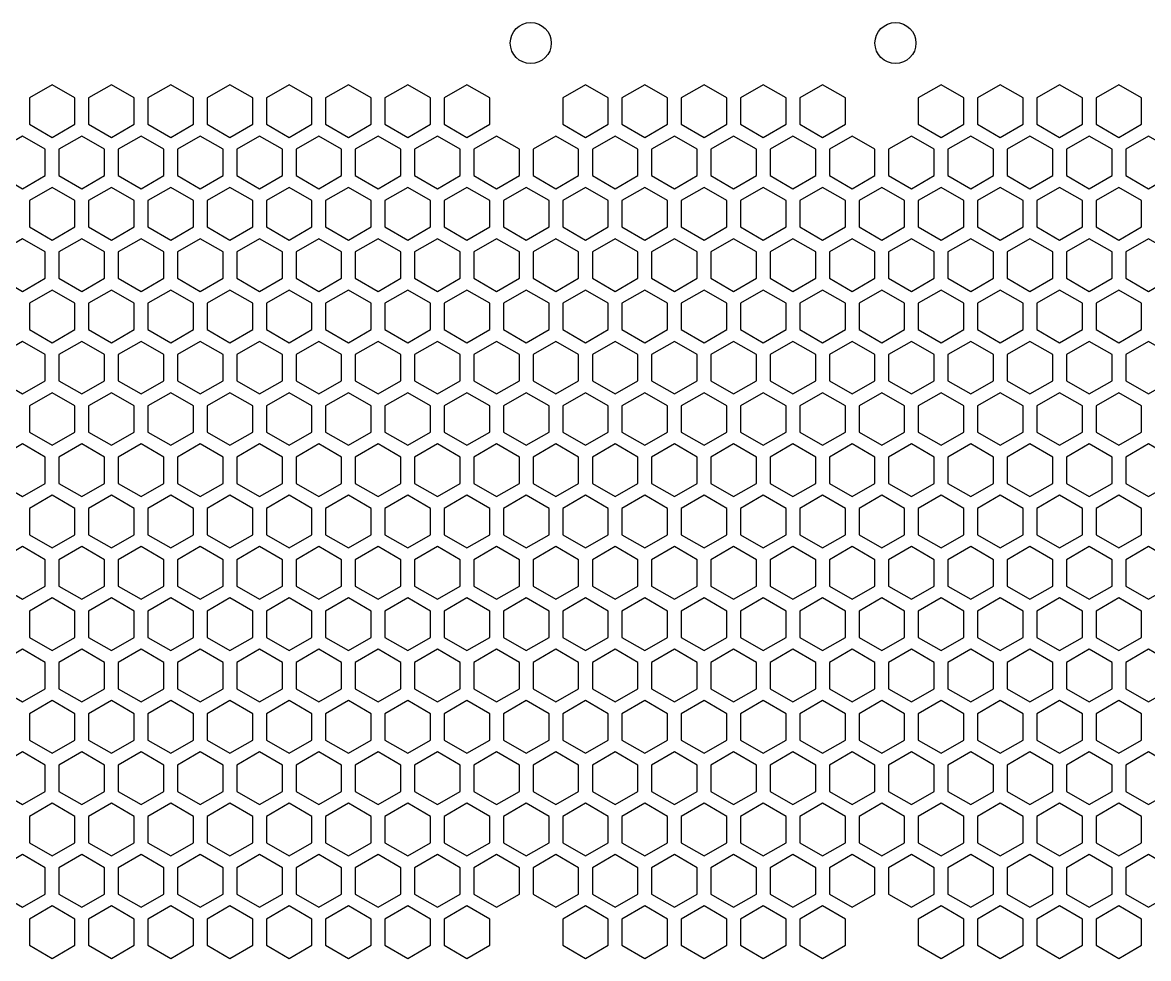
# Model space of a CAD drawing. Header units: millimetres. Extents: x 0 to 500, y 0 to 571.
# Drawn here: x 246.8 to 370.2, y 107.6 to 210.2 of the extents above; entities that cross this region are included whole.
import ezdxf

# ---------------------------------------------------------------- set-up
doc = ezdxf.new("R2010")
doc.units = ezdxf.units.MM
doc.layers.add('CUT', color=1, linetype='CONTINUOUS')

msp = doc.modelspace()

# ---------------------------------------------------------------- linework, layer by layer
at = {"layer": 'CUT'}
for points in [[(252.5, 201.9767), (250, 203.4201), (247.5, 201.9767), (247.5, 199.0899), (250, 197.6466), (252.5, 199.0899)], [(259, 201.9767), (256.5, 203.4201), (254, 201.9767), (254, 199.0899), (256.5, 197.6466), (259, 199.0899)], [(265.5, 201.9767), (263, 203.4201), (260.5, 201.9767), (260.5, 199.0899), (263, 197.6466), (265.5, 199.0899)], [(272, 201.9767), (269.5, 203.4201), (267, 201.9767), (267, 199.0899), (269.5, 197.6466), (272, 199.0899)], [(278.5, 201.9767), (276, 203.4201), (273.5, 201.9767), (273.5, 199.0899), (276, 197.6466), (278.5, 199.0899)], [(285, 201.9767), (282.5, 203.4201), (280, 201.9767), (280, 199.0899), (282.5, 197.6466), (285, 199.0899)], [(291.5, 201.9767), (289, 203.4201), (286.5, 201.9767), (286.5, 199.0899), (289, 197.6466), (291.5, 199.0899)], [(298, 201.9767), (295.5, 203.4201), (293, 201.9767), (293, 199.0899), (295.5, 197.6466), (298, 199.0899)], [(311, 201.9767), (308.5, 203.4201), (306, 201.9767), (306, 199.0899), (308.5, 197.6466), (311, 199.0899)], [(317.5, 201.9767), (315, 203.4201), (312.5, 201.9767), (312.5, 199.0899), (315, 197.6466), (317.5, 199.0899)], [(324, 201.9767), (321.5, 203.4201), (319, 201.9767), (319, 199.0899), (321.5, 197.6466), (324, 199.0899)], [(330.5, 201.9767), (328, 203.4201), (325.5, 201.9767), (325.5, 199.0899), (328, 197.6466), (330.5, 199.0899)], [(337, 201.9767), (334.5, 203.4201), (332, 201.9767), (332, 199.0899), (334.5, 197.6466), (337, 199.0899)], [(350, 201.9767), (347.5, 203.4201), (345, 201.9767), (345, 199.0899), (347.5, 197.6466), (350, 199.0899)], [(356.5, 201.9767), (354, 203.4201), (351.5, 201.9767), (351.5, 199.0899), (354, 197.6466), (356.5, 199.0899)], [(363, 201.9767), (360.5, 203.4201), (358, 201.9767), (358, 199.0899), (360.5, 197.6466), (363, 199.0899)], [(369.5, 201.9767), (367, 203.4201), (364.5, 201.9767), (364.5, 199.0899), (367, 197.6466), (369.5, 199.0899)], [(249.25, 196.3475), (246.75, 197.7909), (244.25, 196.3475), (244.25, 193.4608), (246.75, 192.0174), (249.25, 193.4608)], [(255.75, 196.3475), (253.25, 197.7909), (250.75, 196.3475), (250.75, 193.4608), (253.25, 192.0174), (255.75, 193.4608)], [(262.25, 196.3475), (259.75, 197.7909), (257.25, 196.3475), (257.25, 193.4608), (259.75, 192.0174), (262.25, 193.4608)], [(268.75, 196.3475), (266.25, 197.7909), (263.75, 196.3475), (263.75, 193.4608), (266.25, 192.0174), (268.75, 193.4608)], [(275.25, 196.3475), (272.75, 197.7909), (270.25, 196.3475), (270.25, 193.4608), (272.75, 192.0174), (275.25, 193.4608)], [(281.75, 196.3475), (279.25, 197.7909), (276.75, 196.3475), (276.75, 193.4608), (279.25, 192.0174), (281.75, 193.4608)], [(288.25, 196.3475), (285.75, 197.7909), (283.25, 196.3475), (283.25, 193.4608), (285.75, 192.0174), (288.25, 193.4608)], [(294.75, 196.3475), (292.25, 197.7909), (289.75, 196.3475), (289.75, 193.4608), (292.25, 192.0174), (294.75, 193.4608)], [(301.25, 196.3475), (298.75, 197.7909), (296.25, 196.3475), (296.25, 193.4608), (298.75, 192.0174), (301.25, 193.4608)], [(307.75, 196.3475), (305.25, 197.7909), (302.75, 196.3475), (302.75, 193.4608), (305.25, 192.0174), (307.75, 193.4608)], [(314.25, 196.3475), (311.75, 197.7909), (309.25, 196.3475), (309.25, 193.4608), (311.75, 192.0174), (314.25, 193.4608)], [(320.75, 196.3475), (318.25, 197.7909), (315.75, 196.3475), (315.75, 193.4608), (318.25, 192.0174), (320.75, 193.4608)], [(327.25, 196.3475), (324.75, 197.7909), (322.25, 196.3475), (322.25, 193.4608), (324.75, 192.0174), (327.25, 193.4608)], [(333.75, 196.3475), (331.25, 197.7909), (328.75, 196.3475), (328.75, 193.4608), (331.25, 192.0174), (333.75, 193.4608)], [(340.25, 196.3475), (337.75, 197.7909), (335.25, 196.3475), (335.25, 193.4608), (337.75, 192.0174), (340.25, 193.4608)], [(346.75, 196.3475), (344.25, 197.7909), (341.75, 196.3475), (341.75, 193.4608), (344.25, 192.0174), (346.75, 193.4608)], [(353.25, 196.3475), (350.75, 197.7909), (348.25, 196.3475), (348.25, 193.4608), (350.75, 192.0174), (353.25, 193.4608)], [(359.75, 196.3475), (357.25, 197.7909), (354.75, 196.3475), (354.75, 193.4608), (357.25, 192.0174), (359.75, 193.4608)], [(366.25, 196.3475), (363.75, 197.7909), (361.25, 196.3475), (361.25, 193.4608), (363.75, 192.0174), (366.25, 193.4608)], [(372.75, 196.3475), (370.25, 197.7909), (367.75, 196.3475), (367.75, 193.4608), (370.25, 192.0174), (372.75, 193.4608)], [(252.5, 190.7184), (250, 192.1617), (247.5, 190.7184), (247.5, 187.8316), (250, 186.3882), (252.5, 187.8316)], [(259, 190.7184), (256.5, 192.1617), (254, 190.7184), (254, 187.8316), (256.5, 186.3882), (259, 187.8316)], [(265.5, 190.7184), (263, 192.1617), (260.5, 190.7184), (260.5, 187.8316), (263, 186.3882), (265.5, 187.8316)], [(272, 190.7184), (269.5, 192.1617), (267, 190.7184), (267, 187.8316), (269.5, 186.3882), (272, 187.8316)], [(278.5, 190.7184), (276, 192.1617), (273.5, 190.7184), (273.5, 187.8316), (276, 186.3882), (278.5, 187.8316)], [(285, 190.7184), (282.5, 192.1617), (280, 190.7184), (280, 187.8316), (282.5, 186.3882), (285, 187.8316)], [(291.5, 190.7184), (289, 192.1617), (286.5, 190.7184), (286.5, 187.8316), (289, 186.3882), (291.5, 187.8316)], [(298, 190.7184), (295.5, 192.1617), (293, 190.7184), (293, 187.8316), (295.5, 186.3882), (298, 187.8316)], [(304.5, 190.7184), (302, 192.1617), (299.5, 190.7184), (299.5, 187.8316), (302, 186.3882), (304.5, 187.8316)], [(311, 190.7184), (308.5, 192.1617), (306, 190.7184), (306, 187.8316), (308.5, 186.3882), (311, 187.8316)], [(317.5, 190.7184), (315, 192.1617), (312.5, 190.7184), (312.5, 187.8316), (315, 186.3882), (317.5, 187.8316)], [(324, 190.7184), (321.5, 192.1617), (319, 190.7184), (319, 187.8316), (321.5, 186.3882), (324, 187.8316)], [(330.5, 190.7184), (328, 192.1617), (325.5, 190.7184), (325.5, 187.8316), (328, 186.3882), (330.5, 187.8316)], [(337, 190.7184), (334.5, 192.1617), (332, 190.7184), (332, 187.8316), (334.5, 186.3882), (337, 187.8316)], [(343.5, 190.7184), (341, 192.1617), (338.5, 190.7184), (338.5, 187.8316), (341, 186.3882), (343.5, 187.8316)], [(350, 190.7184), (347.5, 192.1617), (345, 190.7184), (345, 187.8316), (347.5, 186.3882), (350, 187.8316)], [(356.5, 190.7184), (354, 192.1617), (351.5, 190.7184), (351.5, 187.8316), (354, 186.3882), (356.5, 187.8316)], [(363, 190.7184), (360.5, 192.1617), (358, 190.7184), (358, 187.8316), (360.5, 186.3882), (363, 187.8316)], [(369.5, 190.7184), (367, 192.1617), (364.5, 190.7184), (364.5, 187.8316), (367, 186.3882), (369.5, 187.8316)], [(249.25, 185.0892), (246.75, 186.5326), (244.25, 185.0892), (244.25, 182.2024), (246.75, 180.7591), (249.25, 182.2024)], [(255.75, 185.0892), (253.25, 186.5326), (250.75, 185.0892), (250.75, 182.2024), (253.25, 180.7591), (255.75, 182.2024)], [(262.25, 185.0892), (259.75, 186.5326), (257.25, 185.0892), (257.25, 182.2024), (259.75, 180.7591), (262.25, 182.2024)], [(268.75, 185.0892), (266.25, 186.5326), (263.75, 185.0892), (263.75, 182.2024), (266.25, 180.7591), (268.75, 182.2024)], [(275.25, 185.0892), (272.75, 186.5326), (270.25, 185.0892), (270.25, 182.2024), (272.75, 180.7591), (275.25, 182.2024)], [(281.75, 185.0892), (279.25, 186.5326), (276.75, 185.0892), (276.75, 182.2024), (279.25, 180.7591), (281.75, 182.2024)], [(288.25, 185.0892), (285.75, 186.5326), (283.25, 185.0892), (283.25, 182.2024), (285.75, 180.7591), (288.25, 182.2024)], [(294.75, 185.0892), (292.25, 186.5326), (289.75, 185.0892), (289.75, 182.2024), (292.25, 180.7591), (294.75, 182.2024)], [(301.25, 185.0892), (298.75, 186.5326), (296.25, 185.0892), (296.25, 182.2024), (298.75, 180.7591), (301.25, 182.2024)], [(307.75, 185.0892), (305.25, 186.5326), (302.75, 185.0892), (302.75, 182.2024), (305.25, 180.7591), (307.75, 182.2024)], [(314.25, 185.0892), (311.75, 186.5326), (309.25, 185.0892), (309.25, 182.2024), (311.75, 180.7591), (314.25, 182.2024)], [(320.75, 185.0892), (318.25, 186.5326), (315.75, 185.0892), (315.75, 182.2024), (318.25, 180.7591), (320.75, 182.2024)], [(327.25, 185.0892), (324.75, 186.5326), (322.25, 185.0892), (322.25, 182.2024), (324.75, 180.7591), (327.25, 182.2024)], [(333.75, 185.0892), (331.25, 186.5326), (328.75, 185.0892), (328.75, 182.2024), (331.25, 180.7591), (333.75, 182.2024)], [(340.25, 185.0892), (337.75, 186.5326), (335.25, 185.0892), (335.25, 182.2024), (337.75, 180.7591), (340.25, 182.2024)], [(346.75, 185.0892), (344.25, 186.5326), (341.75, 185.0892), (341.75, 182.2024), (344.25, 180.7591), (346.75, 182.2024)], [(353.25, 185.0892), (350.75, 186.5326), (348.25, 185.0892), (348.25, 182.2024), (350.75, 180.7591), (353.25, 182.2024)], [(359.75, 185.0892), (357.25, 186.5326), (354.75, 185.0892), (354.75, 182.2024), (357.25, 180.7591), (359.75, 182.2024)], [(366.25, 185.0892), (363.75, 186.5326), (361.25, 185.0892), (361.25, 182.2024), (363.75, 180.7591), (366.25, 182.2024)], [(372.75, 185.0892), (370.25, 186.5326), (367.75, 185.0892), (367.75, 182.2024), (370.25, 180.7591), (372.75, 182.2024)], [(252.5, 179.46), (250, 180.9034), (247.5, 179.46), (247.5, 176.5733), (250, 175.1299), (252.5, 176.5733)], [(259, 179.46), (256.5, 180.9034), (254, 179.46), (254, 176.5733), (256.5, 175.1299), (259, 176.5733)], [(265.5, 179.46), (263, 180.9034), (260.5, 179.46), (260.5, 176.5733), (263, 175.1299), (265.5, 176.5733)], [(272, 179.46), (269.5, 180.9034), (267, 179.46), (267, 176.5733), (269.5, 175.1299), (272, 176.5733)], [(278.5, 179.46), (276, 180.9034), (273.5, 179.46), (273.5, 176.5733), (276, 175.1299), (278.5, 176.5733)], [(285, 179.46), (282.5, 180.9034), (280, 179.46), (280, 176.5733), (282.5, 175.1299), (285, 176.5733)], [(291.5, 179.46), (289, 180.9034), (286.5, 179.46), (286.5, 176.5733), (289, 175.1299), (291.5, 176.5733)], [(298, 179.46), (295.5, 180.9034), (293, 179.46), (293, 176.5733), (295.5, 175.1299), (298, 176.5733)], [(304.5, 179.46), (302, 180.9034), (299.5, 179.46), (299.5, 176.5733), (302, 175.1299), (304.5, 176.5733)], [(311, 179.46), (308.5, 180.9034), (306, 179.46), (306, 176.5733), (308.5, 175.1299), (311, 176.5733)], [(317.5, 179.46), (315, 180.9034), (312.5, 179.46), (312.5, 176.5733), (315, 175.1299), (317.5, 176.5733)], [(324, 179.46), (321.5, 180.9034), (319, 179.46), (319, 176.5733), (321.5, 175.1299), (324, 176.5733)], [(330.5, 179.46), (328, 180.9034), (325.5, 179.46), (325.5, 176.5733), (328, 175.1299), (330.5, 176.5733)], [(337, 179.46), (334.5, 180.9034), (332, 179.46), (332, 176.5733), (334.5, 175.1299), (337, 176.5733)], [(343.5, 179.46), (341, 180.9034), (338.5, 179.46), (338.5, 176.5733), (341, 175.1299), (343.5, 176.5733)], [(350, 179.46), (347.5, 180.9034), (345, 179.46), (345, 176.5733), (347.5, 175.1299), (350, 176.5733)], [(356.5, 179.46), (354, 180.9034), (351.5, 179.46), (351.5, 176.5733), (354, 175.1299), (356.5, 176.5733)], [(363, 179.46), (360.5, 180.9034), (358, 179.46), (358, 176.5733), (360.5, 175.1299), (363, 176.5733)], [(369.5, 179.46), (367, 180.9034), (364.5, 179.46), (364.5, 176.5733), (367, 175.1299), (369.5, 176.5733)], [(249.25, 173.8309), (246.75, 175.2742), (244.25, 173.8309), (244.25, 170.9441), (246.75, 169.5007), (249.25, 170.9441)], [(255.75, 173.8309), (253.25, 175.2742), (250.75, 173.8309), (250.75, 170.9441), (253.25, 169.5007), (255.75, 170.9441)], [(262.25, 173.8309), (259.75, 175.2742), (257.25, 173.8309), (257.25, 170.9441), (259.75, 169.5007), (262.25, 170.9441)], [(268.75, 173.8309), (266.25, 175.2742), (263.75, 173.8309), (263.75, 170.9441), (266.25, 169.5007), (268.75, 170.9441)], [(275.25, 173.8309), (272.75, 175.2742), (270.25, 173.8309), (270.25, 170.9441), (272.75, 169.5007), (275.25, 170.9441)], [(281.75, 173.8309), (279.25, 175.2742), (276.75, 173.8309), (276.75, 170.9441), (279.25, 169.5007), (281.75, 170.9441)], [(288.25, 173.8309), (285.75, 175.2742), (283.25, 173.8309), (283.25, 170.9441), (285.75, 169.5007), (288.25, 170.9441)], [(294.75, 173.8309), (292.25, 175.2742), (289.75, 173.8309), (289.75, 170.9441), (292.25, 169.5007), (294.75, 170.9441)], [(301.25, 173.8309), (298.75, 175.2742), (296.25, 173.8309), (296.25, 170.9441), (298.75, 169.5007), (301.25, 170.9441)], [(307.75, 173.8309), (305.25, 175.2742), (302.75, 173.8309), (302.75, 170.9441), (305.25, 169.5007), (307.75, 170.9441)], [(314.25, 173.8309), (311.75, 175.2742), (309.25, 173.8309), (309.25, 170.9441), (311.75, 169.5007), (314.25, 170.9441)], [(320.75, 173.8309), (318.25, 175.2742), (315.75, 173.8309), (315.75, 170.9441), (318.25, 169.5007), (320.75, 170.9441)], [(327.25, 173.8309), (324.75, 175.2742), (322.25, 173.8309), (322.25, 170.9441), (324.75, 169.5007), (327.25, 170.9441)], [(333.75, 173.8309), (331.25, 175.2742), (328.75, 173.8309), (328.75, 170.9441), (331.25, 169.5007), (333.75, 170.9441)], [(340.25, 173.8309), (337.75, 175.2742), (335.25, 173.8309), (335.25, 170.9441), (337.75, 169.5007), (340.25, 170.9441)], [(346.75, 173.8309), (344.25, 175.2742), (341.75, 173.8309), (341.75, 170.9441), (344.25, 169.5007), (346.75, 170.9441)], [(353.25, 173.8309), (350.75, 175.2742), (348.25, 173.8309), (348.25, 170.9441), (350.75, 169.5007), (353.25, 170.9441)], [(359.75, 173.8309), (357.25, 175.2742), (354.75, 173.8309), (354.75, 170.9441), (357.25, 169.5007), (359.75, 170.9441)], [(366.25, 173.8309), (363.75, 175.2742), (361.25, 173.8309), (361.25, 170.9441), (363.75, 169.5007), (366.25, 170.9441)], [(372.75, 173.8309), (370.25, 175.2742), (367.75, 173.8309), (367.75, 170.9441), (370.25, 169.5007), (372.75, 170.9441)], [(252.5, 168.2017), (250, 169.6451), (247.5, 168.2017), (247.5, 165.315), (250, 163.8716), (252.5, 165.315)], [(259, 168.2017), (256.5, 169.6451), (254, 168.2017), (254, 165.315), (256.5, 163.8716), (259, 165.315)], [(265.5, 168.2017), (263, 169.6451), (260.5, 168.2017), (260.5, 165.315), (263, 163.8716), (265.5, 165.315)], [(272, 168.2017), (269.5, 169.6451), (267, 168.2017), (267, 165.315), (269.5, 163.8716), (272, 165.315)], [(278.5, 168.2017), (276, 169.6451), (273.5, 168.2017), (273.5, 165.315), (276, 163.8716), (278.5, 165.315)], [(285, 168.2017), (282.5, 169.6451), (280, 168.2017), (280, 165.315), (282.5, 163.8716), (285, 165.315)], [(291.5, 168.2017), (289, 169.6451), (286.5, 168.2017), (286.5, 165.315), (289, 163.8716), (291.5, 165.315)], [(298, 168.2017), (295.5, 169.6451), (293, 168.2017), (293, 165.315), (295.5, 163.8716), (298, 165.315)], [(304.5, 168.2017), (302, 169.6451), (299.5, 168.2017), (299.5, 165.315), (302, 163.8716), (304.5, 165.315)], [(311, 168.2017), (308.5, 169.6451), (306, 168.2017), (306, 165.315), (308.5, 163.8716), (311, 165.315)], [(317.5, 168.2017), (315, 169.6451), (312.5, 168.2017), (312.5, 165.315), (315, 163.8716), (317.5, 165.315)], [(324, 168.2017), (321.5, 169.6451), (319, 168.2017), (319, 165.315), (321.5, 163.8716), (324, 165.315)], [(330.5, 168.2017), (328, 169.6451), (325.5, 168.2017), (325.5, 165.315), (328, 163.8716), (330.5, 165.315)], [(337, 168.2017), (334.5, 169.6451), (332, 168.2017), (332, 165.315), (334.5, 163.8716), (337, 165.315)], [(343.5, 168.2017), (341, 169.6451), (338.5, 168.2017), (338.5, 165.315), (341, 163.8716), (343.5, 165.315)], [(350, 168.2017), (347.5, 169.6451), (345, 168.2017), (345, 165.315), (347.5, 163.8716), (350, 165.315)], [(356.5, 168.2017), (354, 169.6451), (351.5, 168.2017), (351.5, 165.315), (354, 163.8716), (356.5, 165.315)], [(363, 168.2017), (360.5, 169.6451), (358, 168.2017), (358, 165.315), (360.5, 163.8716), (363, 165.315)], [(369.5, 168.2017), (367, 169.6451), (364.5, 168.2017), (364.5, 165.315), (367, 163.8716), (369.5, 165.315)], [(249.25, 162.5725), (246.75, 164.0159), (244.25, 162.5725), (244.25, 159.6858), (246.75, 158.2424), (249.25, 159.6858)], [(255.75, 162.5725), (253.25, 164.0159), (250.75, 162.5725), (250.75, 159.6858), (253.25, 158.2424), (255.75, 159.6858)], [(262.25, 162.5725), (259.75, 164.0159), (257.25, 162.5725), (257.25, 159.6858), (259.75, 158.2424), (262.25, 159.6858)], [(268.75, 162.5725), (266.25, 164.0159), (263.75, 162.5725), (263.75, 159.6858), (266.25, 158.2424), (268.75, 159.6858)], [(275.25, 162.5725), (272.75, 164.0159), (270.25, 162.5725), (270.25, 159.6858), (272.75, 158.2424), (275.25, 159.6858)], [(281.75, 162.5725), (279.25, 164.0159), (276.75, 162.5725), (276.75, 159.6858), (279.25, 158.2424), (281.75, 159.6858)], [(288.25, 162.5725), (285.75, 164.0159), (283.25, 162.5725), (283.25, 159.6858), (285.75, 158.2424), (288.25, 159.6858)], [(294.75, 162.5725), (292.25, 164.0159), (289.75, 162.5725), (289.75, 159.6858), (292.25, 158.2424), (294.75, 159.6858)], [(301.25, 162.5725), (298.75, 164.0159), (296.25, 162.5725), (296.25, 159.6858), (298.75, 158.2424), (301.25, 159.6858)], [(307.75, 162.5725), (305.25, 164.0159), (302.75, 162.5725), (302.75, 159.6858), (305.25, 158.2424), (307.75, 159.6858)], [(314.25, 162.5725), (311.75, 164.0159), (309.25, 162.5725), (309.25, 159.6858), (311.75, 158.2424), (314.25, 159.6858)], [(320.75, 162.5725), (318.25, 164.0159), (315.75, 162.5725), (315.75, 159.6858), (318.25, 158.2424), (320.75, 159.6858)], [(327.25, 162.5725), (324.75, 164.0159), (322.25, 162.5725), (322.25, 159.6858), (324.75, 158.2424), (327.25, 159.6858)], [(333.75, 162.5725), (331.25, 164.0159), (328.75, 162.5725), (328.75, 159.6858), (331.25, 158.2424), (333.75, 159.6858)], [(340.25, 162.5725), (337.75, 164.0159), (335.25, 162.5725), (335.25, 159.6858), (337.75, 158.2424), (340.25, 159.6858)], [(346.75, 162.5725), (344.25, 164.0159), (341.75, 162.5725), (341.75, 159.6858), (344.25, 158.2424), (346.75, 159.6858)], [(353.25, 162.5725), (350.75, 164.0159), (348.25, 162.5725), (348.25, 159.6858), (350.75, 158.2424), (353.25, 159.6858)], [(359.75, 162.5725), (357.25, 164.0159), (354.75, 162.5725), (354.75, 159.6858), (357.25, 158.2424), (359.75, 159.6858)], [(366.25, 162.5725), (363.75, 164.0159), (361.25, 162.5725), (361.25, 159.6858), (363.75, 158.2424), (366.25, 159.6858)], [(372.75, 162.5725), (370.25, 164.0159), (367.75, 162.5725), (367.75, 159.6858), (370.25, 158.2424), (372.75, 159.6858)], [(252.5, 156.9434), (250, 158.3868), (247.5, 156.9434), (247.5, 154.0566), (250, 152.6132), (252.5, 154.0566)], [(259, 156.9434), (256.5, 158.3868), (254, 156.9434), (254, 154.0566), (256.5, 152.6132), (259, 154.0566)], [(265.5, 156.9434), (263, 158.3868), (260.5, 156.9434), (260.5, 154.0566), (263, 152.6132), (265.5, 154.0566)], [(272, 156.9434), (269.5, 158.3868), (267, 156.9434), (267, 154.0566), (269.5, 152.6132), (272, 154.0566)], [(278.5, 156.9434), (276, 158.3868), (273.5, 156.9434), (273.5, 154.0566), (276, 152.6132), (278.5, 154.0566)], [(285, 156.9434), (282.5, 158.3868), (280, 156.9434), (280, 154.0566), (282.5, 152.6132), (285, 154.0566)], [(291.5, 156.9434), (289, 158.3868), (286.5, 156.9434), (286.5, 154.0566), (289, 152.6132), (291.5, 154.0566)], [(298, 156.9434), (295.5, 158.3868), (293, 156.9434), (293, 154.0566), (295.5, 152.6132), (298, 154.0566)], [(304.5, 156.9434), (302, 158.3868), (299.5, 156.9434), (299.5, 154.0566), (302, 152.6132), (304.5, 154.0566)], [(311, 156.9434), (308.5, 158.3868), (306, 156.9434), (306, 154.0566), (308.5, 152.6132), (311, 154.0566)], [(317.5, 156.9434), (315, 158.3868), (312.5, 156.9434), (312.5, 154.0566), (315, 152.6132), (317.5, 154.0566)], [(324, 156.9434), (321.5, 158.3868), (319, 156.9434), (319, 154.0566), (321.5, 152.6132), (324, 154.0566)], [(330.5, 156.9434), (328, 158.3868), (325.5, 156.9434), (325.5, 154.0566), (328, 152.6132), (330.5, 154.0566)], [(337, 156.9434), (334.5, 158.3868), (332, 156.9434), (332, 154.0566), (334.5, 152.6132), (337, 154.0566)], [(343.5, 156.9434), (341, 158.3868), (338.5, 156.9434), (338.5, 154.0566), (341, 152.6132), (343.5, 154.0566)], [(350, 156.9434), (347.5, 158.3868), (345, 156.9434), (345, 154.0566), (347.5, 152.6132), (350, 154.0566)], [(356.5, 156.9434), (354, 158.3868), (351.5, 156.9434), (351.5, 154.0566), (354, 152.6132), (356.5, 154.0566)], [(363, 156.9434), (360.5, 158.3868), (358, 156.9434), (358, 154.0566), (360.5, 152.6132), (363, 154.0566)], [(369.5, 156.9434), (367, 158.3868), (364.5, 156.9434), (364.5, 154.0566), (367, 152.6132), (369.5, 154.0566)], [(249.25, 151.3142), (246.75, 152.7576), (244.25, 151.3142), (244.25, 148.4275), (246.75, 146.9841), (249.25, 148.4275)], [(255.75, 151.3142), (253.25, 152.7576), (250.75, 151.3142), (250.75, 148.4275), (253.25, 146.9841), (255.75, 148.4275)], [(262.25, 151.3142), (259.75, 152.7576), (257.25, 151.3142), (257.25, 148.4275), (259.75, 146.9841), (262.25, 148.4275)], [(268.75, 151.3142), (266.25, 152.7576), (263.75, 151.3142), (263.75, 148.4275), (266.25, 146.9841), (268.75, 148.4275)], [(275.25, 151.3142), (272.75, 152.7576), (270.25, 151.3142), (270.25, 148.4275), (272.75, 146.9841), (275.25, 148.4275)], [(281.75, 151.3142), (279.25, 152.7576), (276.75, 151.3142), (276.75, 148.4275), (279.25, 146.9841), (281.75, 148.4275)], [(288.25, 151.3142), (285.75, 152.7576), (283.25, 151.3142), (283.25, 148.4275), (285.75, 146.9841), (288.25, 148.4275)], [(294.75, 151.3142), (292.25, 152.7576), (289.75, 151.3142), (289.75, 148.4275), (292.25, 146.9841), (294.75, 148.4275)], [(301.25, 151.3142), (298.75, 152.7576), (296.25, 151.3142), (296.25, 148.4275), (298.75, 146.9841), (301.25, 148.4275)], [(307.75, 151.3142), (305.25, 152.7576), (302.75, 151.3142), (302.75, 148.4275), (305.25, 146.9841), (307.75, 148.4275)], [(314.25, 151.3142), (311.75, 152.7576), (309.25, 151.3142), (309.25, 148.4275), (311.75, 146.9841), (314.25, 148.4275)], [(320.75, 151.3142), (318.25, 152.7576), (315.75, 151.3142), (315.75, 148.4275), (318.25, 146.9841), (320.75, 148.4275)], [(327.25, 151.3142), (324.75, 152.7576), (322.25, 151.3142), (322.25, 148.4275), (324.75, 146.9841), (327.25, 148.4275)], [(333.75, 151.3142), (331.25, 152.7576), (328.75, 151.3142), (328.75, 148.4275), (331.25, 146.9841), (333.75, 148.4275)], [(340.25, 151.3142), (337.75, 152.7576), (335.25, 151.3142), (335.25, 148.4275), (337.75, 146.9841), (340.25, 148.4275)], [(346.75, 151.3142), (344.25, 152.7576), (341.75, 151.3142), (341.75, 148.4275), (344.25, 146.9841), (346.75, 148.4275)], [(353.25, 151.3142), (350.75, 152.7576), (348.25, 151.3142), (348.25, 148.4275), (350.75, 146.9841), (353.25, 148.4275)], [(359.75, 151.3142), (357.25, 152.7576), (354.75, 151.3142), (354.75, 148.4275), (357.25, 146.9841), (359.75, 148.4275)], [(366.25, 151.3142), (363.75, 152.7576), (361.25, 151.3142), (361.25, 148.4275), (363.75, 146.9841), (366.25, 148.4275)], [(372.75, 151.3142), (370.25, 152.7576), (367.75, 151.3142), (367.75, 148.4275), (370.25, 146.9841), (372.75, 148.4275)], [(252.5, 145.685), (250, 147.1284), (247.5, 145.685), (247.5, 142.7983), (250, 141.3549), (252.5, 142.7983)], [(259, 145.685), (256.5, 147.1284), (254, 145.685), (254, 142.7983), (256.5, 141.3549), (259, 142.7983)], [(265.5, 145.685), (263, 147.1284), (260.5, 145.685), (260.5, 142.7983), (263, 141.3549), (265.5, 142.7983)], [(272, 145.685), (269.5, 147.1284), (267, 145.685), (267, 142.7983), (269.5, 141.3549), (272, 142.7983)], [(278.5, 145.685), (276, 147.1284), (273.5, 145.685), (273.5, 142.7983), (276, 141.3549), (278.5, 142.7983)], [(285, 145.685), (282.5, 147.1284), (280, 145.685), (280, 142.7983), (282.5, 141.3549), (285, 142.7983)], [(291.5, 145.685), (289, 147.1284), (286.5, 145.685), (286.5, 142.7983), (289, 141.3549), (291.5, 142.7983)], [(298, 145.685), (295.5, 147.1284), (293, 145.685), (293, 142.7983), (295.5, 141.3549), (298, 142.7983)], [(304.5, 145.685), (302, 147.1284), (299.5, 145.685), (299.5, 142.7983), (302, 141.3549), (304.5, 142.7983)], [(311, 145.685), (308.5, 147.1284), (306, 145.685), (306, 142.7983), (308.5, 141.3549), (311, 142.7983)], [(317.5, 145.685), (315, 147.1284), (312.5, 145.685), (312.5, 142.7983), (315, 141.3549), (317.5, 142.7983)], [(324, 145.685), (321.5, 147.1284), (319, 145.685), (319, 142.7983), (321.5, 141.3549), (324, 142.7983)], [(330.5, 145.685), (328, 147.1284), (325.5, 145.685), (325.5, 142.7983), (328, 141.3549), (330.5, 142.7983)], [(337, 145.685), (334.5, 147.1284), (332, 145.685), (332, 142.7983), (334.5, 141.3549), (337, 142.7983)], [(343.5, 145.685), (341, 147.1284), (338.5, 145.685), (338.5, 142.7983), (341, 141.3549), (343.5, 142.7983)], [(350, 145.685), (347.5, 147.1284), (345, 145.685), (345, 142.7983), (347.5, 141.3549), (350, 142.7983)], [(356.5, 145.685), (354, 147.1284), (351.5, 145.685), (351.5, 142.7983), (354, 141.3549), (356.5, 142.7983)], [(363, 145.685), (360.5, 147.1284), (358, 145.685), (358, 142.7983), (360.5, 141.3549), (363, 142.7983)], [(369.5, 145.685), (367, 147.1284), (364.5, 145.685), (364.5, 142.7983), (367, 141.3549), (369.5, 142.7983)], [(249.25, 140.0559), (246.75, 141.4993), (244.25, 140.0559), (244.25, 137.1691), (246.75, 135.7258), (249.25, 137.1691)], [(255.75, 140.0559), (253.25, 141.4993), (250.75, 140.0559), (250.75, 137.1691), (253.25, 135.7258), (255.75, 137.1691)], [(262.25, 140.0559), (259.75, 141.4993), (257.25, 140.0559), (257.25, 137.1691), (259.75, 135.7258), (262.25, 137.1691)], [(268.75, 140.0559), (266.25, 141.4993), (263.75, 140.0559), (263.75, 137.1691), (266.25, 135.7258), (268.75, 137.1691)], [(275.25, 140.0559), (272.75, 141.4993), (270.25, 140.0559), (270.25, 137.1691), (272.75, 135.7258), (275.25, 137.1691)], [(281.75, 140.0559), (279.25, 141.4993), (276.75, 140.0559), (276.75, 137.1691), (279.25, 135.7258), (281.75, 137.1691)], [(288.25, 140.0559), (285.75, 141.4993), (283.25, 140.0559), (283.25, 137.1691), (285.75, 135.7258), (288.25, 137.1691)], [(294.75, 140.0559), (292.25, 141.4993), (289.75, 140.0559), (289.75, 137.1691), (292.25, 135.7258), (294.75, 137.1691)], [(301.25, 140.0559), (298.75, 141.4993), (296.25, 140.0559), (296.25, 137.1691), (298.75, 135.7258), (301.25, 137.1691)], [(307.75, 140.0559), (305.25, 141.4993), (302.75, 140.0559), (302.75, 137.1691), (305.25, 135.7258), (307.75, 137.1691)], [(314.25, 140.0559), (311.75, 141.4993), (309.25, 140.0559), (309.25, 137.1691), (311.75, 135.7258), (314.25, 137.1691)], [(320.75, 140.0559), (318.25, 141.4993), (315.75, 140.0559), (315.75, 137.1691), (318.25, 135.7258), (320.75, 137.1691)], [(327.25, 140.0559), (324.75, 141.4993), (322.25, 140.0559), (322.25, 137.1691), (324.75, 135.7258), (327.25, 137.1691)], [(333.75, 140.0559), (331.25, 141.4993), (328.75, 140.0559), (328.75, 137.1691), (331.25, 135.7258), (333.75, 137.1691)], [(340.25, 140.0559), (337.75, 141.4993), (335.25, 140.0559), (335.25, 137.1691), (337.75, 135.7258), (340.25, 137.1691)], [(346.75, 140.0559), (344.25, 141.4993), (341.75, 140.0559), (341.75, 137.1691), (344.25, 135.7258), (346.75, 137.1691)], [(353.25, 140.0559), (350.75, 141.4993), (348.25, 140.0559), (348.25, 137.1691), (350.75, 135.7258), (353.25, 137.1691)], [(359.75, 140.0559), (357.25, 141.4993), (354.75, 140.0559), (354.75, 137.1691), (357.25, 135.7258), (359.75, 137.1691)], [(366.25, 140.0559), (363.75, 141.4993), (361.25, 140.0559), (361.25, 137.1691), (363.75, 135.7258), (366.25, 137.1691)], [(372.75, 140.0559), (370.25, 141.4993), (367.75, 140.0559), (367.75, 137.1691), (370.25, 135.7258), (372.75, 137.1691)], [(252.5, 134.4267), (250, 135.8701), (247.5, 134.4267), (247.5, 131.54), (250, 130.0966), (252.5, 131.54)], [(259, 134.4267), (256.5, 135.8701), (254, 134.4267), (254, 131.54), (256.5, 130.0966), (259, 131.54)], [(265.5, 134.4267), (263, 135.8701), (260.5, 134.4267), (260.5, 131.54), (263, 130.0966), (265.5, 131.54)], [(272, 134.4267), (269.5, 135.8701), (267, 134.4267), (267, 131.54), (269.5, 130.0966), (272, 131.54)], [(278.5, 134.4267), (276, 135.8701), (273.5, 134.4267), (273.5, 131.54), (276, 130.0966), (278.5, 131.54)], [(285, 134.4267), (282.5, 135.8701), (280, 134.4267), (280, 131.54), (282.5, 130.0966), (285, 131.54)], [(291.5, 134.4267), (289, 135.8701), (286.5, 134.4267), (286.5, 131.54), (289, 130.0966), (291.5, 131.54)], [(298, 134.4267), (295.5, 135.8701), (293, 134.4267), (293, 131.54), (295.5, 130.0966), (298, 131.54)], [(304.5, 134.4267), (302, 135.8701), (299.5, 134.4267), (299.5, 131.54), (302, 130.0966), (304.5, 131.54)], [(311, 134.4267), (308.5, 135.8701), (306, 134.4267), (306, 131.54), (308.5, 130.0966), (311, 131.54)], [(317.5, 134.4267), (315, 135.8701), (312.5, 134.4267), (312.5, 131.54), (315, 130.0966), (317.5, 131.54)], [(324, 134.4267), (321.5, 135.8701), (319, 134.4267), (319, 131.54), (321.5, 130.0966), (324, 131.54)], [(330.5, 134.4267), (328, 135.8701), (325.5, 134.4267), (325.5, 131.54), (328, 130.0966), (330.5, 131.54)], [(337, 134.4267), (334.5, 135.8701), (332, 134.4267), (332, 131.54), (334.5, 130.0966), (337, 131.54)], [(343.5, 134.4267), (341, 135.8701), (338.5, 134.4267), (338.5, 131.54), (341, 130.0966), (343.5, 131.54)], [(350, 134.4267), (347.5, 135.8701), (345, 134.4267), (345, 131.54), (347.5, 130.0966), (350, 131.54)], [(356.5, 134.4267), (354, 135.8701), (351.5, 134.4267), (351.5, 131.54), (354, 130.0966), (356.5, 131.54)], [(363, 134.4267), (360.5, 135.8701), (358, 134.4267), (358, 131.54), (360.5, 130.0966), (363, 131.54)], [(369.5, 134.4267), (367, 135.8701), (364.5, 134.4267), (364.5, 131.54), (367, 130.0966), (369.5, 131.54)], [(249.25, 128.7976), (246.75, 130.2409), (244.25, 128.7976), (244.25, 125.9108), (246.75, 124.4674), (249.25, 125.9108)], [(255.75, 128.7976), (253.25, 130.2409), (250.75, 128.7976), (250.75, 125.9108), (253.25, 124.4674), (255.75, 125.9108)], [(262.25, 128.7976), (259.75, 130.2409), (257.25, 128.7976), (257.25, 125.9108), (259.75, 124.4674), (262.25, 125.9108)], [(268.75, 128.7976), (266.25, 130.2409), (263.75, 128.7976), (263.75, 125.9108), (266.25, 124.4674), (268.75, 125.9108)], [(275.25, 128.7976), (272.75, 130.2409), (270.25, 128.7976), (270.25, 125.9108), (272.75, 124.4674), (275.25, 125.9108)], [(281.75, 128.7976), (279.25, 130.2409), (276.75, 128.7976), (276.75, 125.9108), (279.25, 124.4674), (281.75, 125.9108)], [(288.25, 128.7976), (285.75, 130.2409), (283.25, 128.7976), (283.25, 125.9108), (285.75, 124.4674), (288.25, 125.9108)], [(294.75, 128.7976), (292.25, 130.2409), (289.75, 128.7976), (289.75, 125.9108), (292.25, 124.4674), (294.75, 125.9108)], [(301.25, 128.7976), (298.75, 130.2409), (296.25, 128.7976), (296.25, 125.9108), (298.75, 124.4674), (301.25, 125.9108)], [(307.75, 128.7976), (305.25, 130.2409), (302.75, 128.7976), (302.75, 125.9108), (305.25, 124.4674), (307.75, 125.9108)], [(314.25, 128.7976), (311.75, 130.2409), (309.25, 128.7976), (309.25, 125.9108), (311.75, 124.4674), (314.25, 125.9108)], [(320.75, 128.7976), (318.25, 130.2409), (315.75, 128.7976), (315.75, 125.9108), (318.25, 124.4674), (320.75, 125.9108)], [(327.25, 128.7976), (324.75, 130.2409), (322.25, 128.7976), (322.25, 125.9108), (324.75, 124.4674), (327.25, 125.9108)], [(333.75, 128.7976), (331.25, 130.2409), (328.75, 128.7976), (328.75, 125.9108), (331.25, 124.4674), (333.75, 125.9108)], [(340.25, 128.7976), (337.75, 130.2409), (335.25, 128.7976), (335.25, 125.9108), (337.75, 124.4674), (340.25, 125.9108)], [(346.75, 128.7976), (344.25, 130.2409), (341.75, 128.7976), (341.75, 125.9108), (344.25, 124.4674), (346.75, 125.9108)], [(353.25, 128.7976), (350.75, 130.2409), (348.25, 128.7976), (348.25, 125.9108), (350.75, 124.4674), (353.25, 125.9108)], [(359.75, 128.7976), (357.25, 130.2409), (354.75, 128.7976), (354.75, 125.9108), (357.25, 124.4674), (359.75, 125.9108)], [(366.25, 128.7976), (363.75, 130.2409), (361.25, 128.7976), (361.25, 125.9108), (363.75, 124.4674), (366.25, 125.9108)], [(372.75, 128.7976), (370.25, 130.2409), (367.75, 128.7976), (367.75, 125.9108), (370.25, 124.4674), (372.75, 125.9108)], [(252.5, 123.1684), (250, 124.6118), (247.5, 123.1684), (247.5, 120.2816), (250, 118.8383), (252.5, 120.2816)], [(259, 123.1684), (256.5, 124.6118), (254, 123.1684), (254, 120.2816), (256.5, 118.8383), (259, 120.2816)], [(265.5, 123.1684), (263, 124.6118), (260.5, 123.1684), (260.5, 120.2816), (263, 118.8383), (265.5, 120.2816)], [(272, 123.1684), (269.5, 124.6118), (267, 123.1684), (267, 120.2816), (269.5, 118.8383), (272, 120.2816)], [(278.5, 123.1684), (276, 124.6118), (273.5, 123.1684), (273.5, 120.2816), (276, 118.8383), (278.5, 120.2816)], [(285, 123.1684), (282.5, 124.6118), (280, 123.1684), (280, 120.2816), (282.5, 118.8383), (285, 120.2816)], [(291.5, 123.1684), (289, 124.6118), (286.5, 123.1684), (286.5, 120.2816), (289, 118.8383), (291.5, 120.2816)], [(298, 123.1684), (295.5, 124.6118), (293, 123.1684), (293, 120.2816), (295.5, 118.8383), (298, 120.2816)], [(304.5, 123.1684), (302, 124.6118), (299.5, 123.1684), (299.5, 120.2816), (302, 118.8383), (304.5, 120.2816)], [(311, 123.1684), (308.5, 124.6118), (306, 123.1684), (306, 120.2816), (308.5, 118.8383), (311, 120.2816)], [(317.5, 123.1684), (315, 124.6118), (312.5, 123.1684), (312.5, 120.2816), (315, 118.8383), (317.5, 120.2816)], [(324, 123.1684), (321.5, 124.6118), (319, 123.1684), (319, 120.2816), (321.5, 118.8383), (324, 120.2816)], [(330.5, 123.1684), (328, 124.6118), (325.5, 123.1684), (325.5, 120.2816), (328, 118.8383), (330.5, 120.2816)], [(337, 123.1684), (334.5, 124.6118), (332, 123.1684), (332, 120.2816), (334.5, 118.8383), (337, 120.2816)], [(343.5, 123.1684), (341, 124.6118), (338.5, 123.1684), (338.5, 120.2816), (341, 118.8383), (343.5, 120.2816)], [(350, 123.1684), (347.5, 124.6118), (345, 123.1684), (345, 120.2816), (347.5, 118.8383), (350, 120.2816)], [(356.5, 123.1684), (354, 124.6118), (351.5, 123.1684), (351.5, 120.2816), (354, 118.8383), (356.5, 120.2816)], [(363, 123.1684), (360.5, 124.6118), (358, 123.1684), (358, 120.2816), (360.5, 118.8383), (363, 120.2816)], [(369.5, 123.1684), (367, 124.6118), (364.5, 123.1684), (364.5, 120.2816), (367, 118.8383), (369.5, 120.2816)], [(249.25, 117.5392), (246.75, 118.9826), (244.25, 117.5392), (244.25, 114.6525), (246.75, 113.2091), (249.25, 114.6525)], [(255.75, 117.5392), (253.25, 118.9826), (250.75, 117.5392), (250.75, 114.6525), (253.25, 113.2091), (255.75, 114.6525)], [(262.25, 117.5392), (259.75, 118.9826), (257.25, 117.5392), (257.25, 114.6525), (259.75, 113.2091), (262.25, 114.6525)], [(268.75, 117.5392), (266.25, 118.9826), (263.75, 117.5392), (263.75, 114.6525), (266.25, 113.2091), (268.75, 114.6525)], [(275.25, 117.5392), (272.75, 118.9826), (270.25, 117.5392), (270.25, 114.6525), (272.75, 113.2091), (275.25, 114.6525)], [(281.75, 117.5392), (279.25, 118.9826), (276.75, 117.5392), (276.75, 114.6525), (279.25, 113.2091), (281.75, 114.6525)], [(288.25, 117.5392), (285.75, 118.9826), (283.25, 117.5392), (283.25, 114.6525), (285.75, 113.2091), (288.25, 114.6525)], [(294.75, 117.5392), (292.25, 118.9826), (289.75, 117.5392), (289.75, 114.6525), (292.25, 113.2091), (294.75, 114.6525)], [(301.25, 117.5392), (298.75, 118.9826), (296.25, 117.5392), (296.25, 114.6525), (298.75, 113.2091), (301.25, 114.6525)], [(307.75, 117.5392), (305.25, 118.9826), (302.75, 117.5392), (302.75, 114.6525), (305.25, 113.2091), (307.75, 114.6525)], [(314.25, 117.5392), (311.75, 118.9826), (309.25, 117.5392), (309.25, 114.6525), (311.75, 113.2091), (314.25, 114.6525)], [(320.75, 117.5392), (318.25, 118.9826), (315.75, 117.5392), (315.75, 114.6525), (318.25, 113.2091), (320.75, 114.6525)], [(327.25, 117.5392), (324.75, 118.9826), (322.25, 117.5392), (322.25, 114.6525), (324.75, 113.2091), (327.25, 114.6525)], [(333.75, 117.5392), (331.25, 118.9826), (328.75, 117.5392), (328.75, 114.6525), (331.25, 113.2091), (333.75, 114.6525)], [(340.25, 117.5392), (337.75, 118.9826), (335.25, 117.5392), (335.25, 114.6525), (337.75, 113.2091), (340.25, 114.6525)], [(346.75, 117.5392), (344.25, 118.9826), (341.75, 117.5392), (341.75, 114.6525), (344.25, 113.2091), (346.75, 114.6525)], [(353.25, 117.5392), (350.75, 118.9826), (348.25, 117.5392), (348.25, 114.6525), (350.75, 113.2091), (353.25, 114.6525)], [(359.75, 117.5392), (357.25, 118.9826), (354.75, 117.5392), (354.75, 114.6525), (357.25, 113.2091), (359.75, 114.6525)], [(366.25, 117.5392), (363.75, 118.9826), (361.25, 117.5392), (361.25, 114.6525), (363.75, 113.2091), (366.25, 114.6525)], [(372.75, 117.5392), (370.25, 118.9826), (367.75, 117.5392), (367.75, 114.6525), (370.25, 113.2091), (372.75, 114.6525)], [(252.5, 111.9101), (250, 113.3534), (247.5, 111.9101), (247.5, 109.0233), (250, 107.5799), (252.5, 109.0233)], [(259, 111.9101), (256.5, 113.3534), (254, 111.9101), (254, 109.0233), (256.5, 107.5799), (259, 109.0233)], [(265.5, 111.9101), (263, 113.3534), (260.5, 111.9101), (260.5, 109.0233), (263, 107.5799), (265.5, 109.0233)], [(272, 111.9101), (269.5, 113.3534), (267, 111.9101), (267, 109.0233), (269.5, 107.5799), (272, 109.0233)], [(278.5, 111.9101), (276, 113.3534), (273.5, 111.9101), (273.5, 109.0233), (276, 107.5799), (278.5, 109.0233)], [(285, 111.9101), (282.5, 113.3534), (280, 111.9101), (280, 109.0233), (282.5, 107.5799), (285, 109.0233)], [(291.5, 111.9101), (289, 113.3534), (286.5, 111.9101), (286.5, 109.0233), (289, 107.5799), (291.5, 109.0233)], [(298, 111.9101), (295.5, 113.3534), (293, 111.9101), (293, 109.0233), (295.5, 107.5799), (298, 109.0233)], [(311, 111.9101), (308.5, 113.3534), (306, 111.9101), (306, 109.0233), (308.5, 107.5799), (311, 109.0233)], [(317.5, 111.9101), (315, 113.3534), (312.5, 111.9101), (312.5, 109.0233), (315, 107.5799), (317.5, 109.0233)], [(324, 111.9101), (321.5, 113.3534), (319, 111.9101), (319, 109.0233), (321.5, 107.5799), (324, 109.0233)], [(330.5, 111.9101), (328, 113.3534), (325.5, 111.9101), (325.5, 109.0233), (328, 107.5799), (330.5, 109.0233)], [(337, 111.9101), (334.5, 113.3534), (332, 111.9101), (332, 109.0233), (334.5, 107.5799), (337, 109.0233)], [(350, 111.9101), (347.5, 113.3534), (345, 111.9101), (345, 109.0233), (347.5, 107.5799), (350, 109.0233)], [(356.5, 111.9101), (354, 113.3534), (351.5, 111.9101), (351.5, 109.0233), (354, 107.5799), (356.5, 109.0233)], [(363, 111.9101), (360.5, 113.3534), (358, 111.9101), (358, 109.0233), (360.5, 107.5799), (363, 109.0233)], [(369.5, 111.9101), (367, 113.3534), (364.5, 111.9101), (364.5, 109.0233), (367, 107.5799), (369.5, 109.0233)]]:
    msp.add_lwpolyline(points, close=True, dxfattribs=at)
for centre in [(302.5, 208), (342.5, 208)]:
    msp.add_circle(centre, 2.25, dxfattribs=at)

doc.saveas('drawing.dxf')
